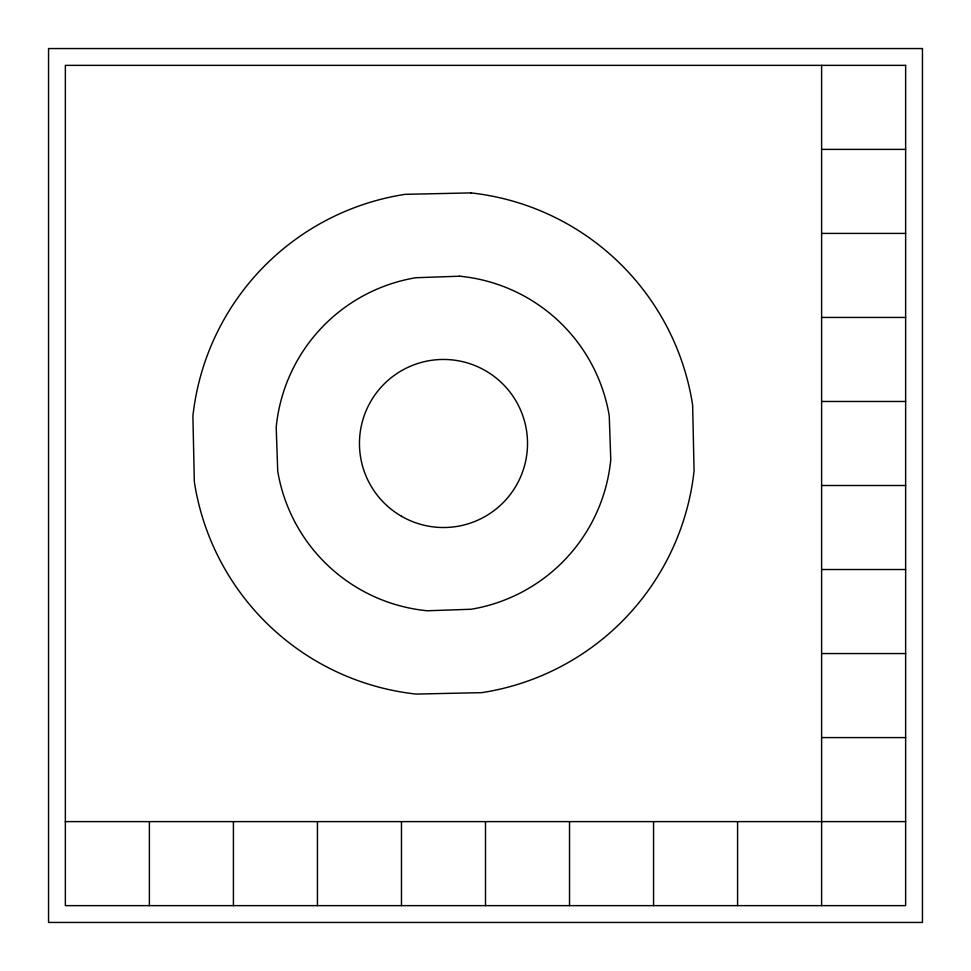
<?xml version="1.0" encoding="UTF-8"?>
<svg xmlns="http://www.w3.org/2000/svg" width="971" height="971" viewBox="0 0 971 971"><rect width="100%" height="100%" fill="white"/><g stroke="black" fill="none" stroke-linecap="round" stroke-linejoin="round"><path stroke-width="1.46" d="M821.612 149.388L905.64 149.388M821.612 233.416L905.64 233.416M821.612 317.444L905.64 317.444M821.612 401.472L905.64 401.472M821.612 485.5L905.64 485.5M821.612 569.528L905.64 569.528M821.612 653.556L905.64 653.556M821.612 737.584L905.64 737.584M65.36 821.612L905.64 821.612M821.612 65.36L821.612 905.64M737.584 821.612L737.584 905.64M653.556 821.612L653.556 905.64M569.528 821.612L569.528 905.64M485.5 821.612L485.5 905.64M401.472 821.612L401.472 905.64M317.444 821.612L317.444 905.64M233.416 821.612L233.416 905.64M149.388 821.612L149.388 905.64M459.611 276.201L415.77 277.73A168.056 168.056 0 0 0 276.201 427.361L277.73 471.202A168.056 168.056 0 0 0 427.361 610.771L471.202 609.242A168.056 168.056 0 0 0 610.771 459.611L609.242 415.77A168.056 168.056 0 0 0 459.611 276.201M470.935 192.901L405.15 194.334A252.084 252.084 0 0 0 192.901 416.037L194.334 481.822A252.084 252.084 0 0 0 416.037 694.071L481.822 692.639A252.084 252.084 0 0 0 694.071 470.935L692.639 405.15A252.084 252.084 0 0 0 470.935 192.901M922.45 48.55L48.55 48.55L48.55 922.45L922.45 922.45L922.45 48.55M905.64 65.36L65.36 65.36L65.36 905.64L905.64 905.64L905.64 65.36M401.472 516.256A84.028 84.028 0 0 0 527.52 443.48A84.028 84.028 0 0 0 401.472 370.716A84.028 84.028 0 0 0 401.472 516.256"/></g></svg>
